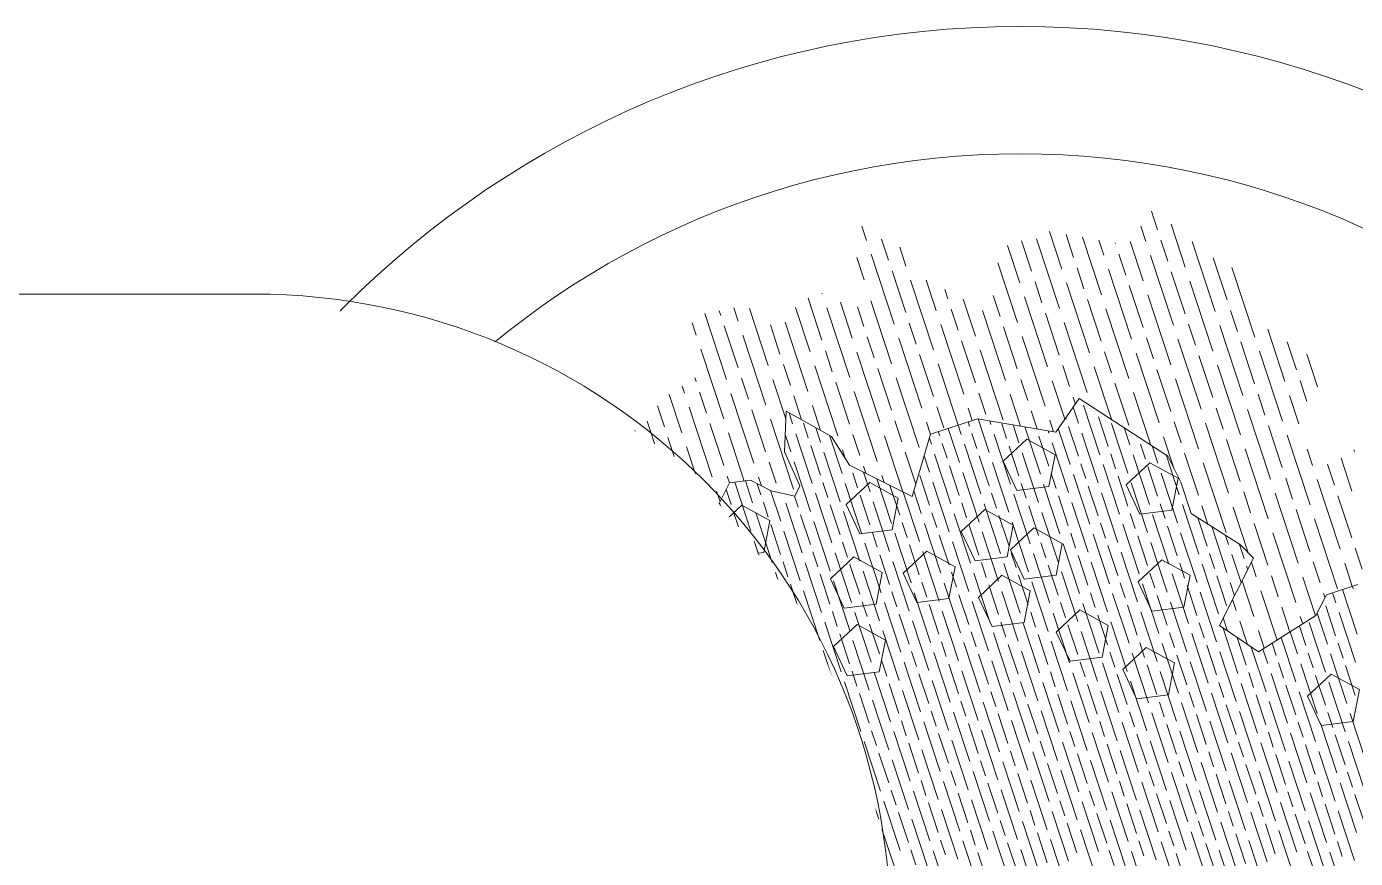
# Model space of a CAD drawing. Header units: millimetres. Extents: x 29001 to 40804, y -8833 to -5892.
# Drawn here: x 31268.91 to 31289.78, y -8600.56 to -8587.5 of the extents above; entities that cross this region are included whole.
import ezdxf
from ezdxf.enums import TextEntityAlignment as Align

# ---------------------------------------------------------------- set-up
doc = ezdxf.new("R2010")
doc.units = ezdxf.units.MM
doc.layers.get('0').update_dxf_attribs({"lineweight": 0})
for name, color, linetype, lineweight in [('250', 250, 'Continuous', 0), ('251', 251, 'Continuous', 0), ('252', 252, 'Continuous', 0), ('ARBOL', 3, 'Continuous', 0), ('xxx_Auto_Kaplama_Mermer Tarama', 45, 'Continuous', 0), ('xxx_Auto_Yardimci_Isaret Genel', 51, 'Continuous', 0)]:
    doc.layers.add(name, color=color, linetype=linetype, lineweight=lineweight)
doc.styles.add('AUTOBAN', font='')
doc.styles.get('AUTOBAN').set_extended_font_data('Helvetica Normal Tr')

# ---------------------------------------------------------------- blocks, each defined once
blk = doc.blocks.new('cc')
at = {"color": 66, "linetype": 'Continuous', "true_color": 0x608d07}
for p, q in [((3.3712, 1.6096), (3.3293, 1.6338)), ((3.4185, 1.6582), (3.4183, 1.6583)), ((3.4948, 1.4624), (3.3119, 1.568)), ((3.5845, 1.4865), (3.4139, 1.585)), ((4.0243, 1.4601), (3.8921, 1.5364)), ((4.0373, 1.5284), (3.9381, 1.5857)), ((3.6042, 1.3235), (3.3198, 1.4876)), ((3.8361, 1.2654), (3.5517, 1.4296)), ((3.6997, 1.4199), (3.6272, 1.4618)), ((4.0439, 1.2971), (3.8, 1.4379)), ((3.9346, 1.436), (3.846, 1.4871)), ((3.3963, 1.2918), (3.2599, 1.3706)), ((3.486, 1.3158), (3.3154, 1.4143)), ((3.9258, 1.2894), (3.7551, 1.3879)), ((4.1509, 1.3111), (3.9914, 1.4032)), ((3.2978, 1.1212), (3.0536, 1.2622)), ((3.1742, 1.2684), (3.1243, 1.2972)), ((3.5057, 1.1528), (3.2213, 1.317)), ((3.7375, 1.0948), (3.4532, 1.259)), ((3.614, 1.242), (3.5287, 1.2912)), ((3.9454, 1.1264), (3.661, 1.2906)), ((4.0537, 1.2156), (3.9684, 1.2648)), ((4.2112, 1.2005), (4.1008, 1.2642)), ((2.8294, 1.0883), (2.683, 1.1728)), ((2.9478, 1.1716), (2.9191, 1.1882)), ((3.0659, 1.1792), (2.9828, 1.2272)), ((3.3875, 1.1452), (3.2169, 1.2437)), ((3.8273, 1.1188), (3.6566, 1.2173)), ((4.1773, 1.0684), (3.8929, 1.2326)), ((4.1973, 1.1327), (4.0964, 1.1909)), ((2.7595, 0.977), (2.4752, 1.1411)), ((2.8493, 1.001), (2.6786, 1.0995)), ((3.1993, 0.9506), (2.9149, 1.1147)), ((3.0757, 1.0977), (2.9904, 1.147)), ((3.4071, 0.9822), (3.1228, 1.1464)), ((3.639, 0.9242), (3.3547, 1.0883)), ((3.5155, 1.0713), (3.4302, 1.1206)), ((3.8469, 0.9558), (3.5625, 1.12)), ((3.9552, 1.0449), (3.8699, 1.0942)), ((4.1694, 0.9971), (4.0023, 1.0936)), ((2.8689, 0.838), (2.5845, 1.0022)), ((2.9674, 1.0086), (2.8696, 1.0651)), ((3.289, 0.9746), (3.1184, 1.0731)), ((3.7287, 0.9482), (3.5581, 1.0467)), ((4.0788, 0.8978), (3.7944, 1.0619)), ((4.1555, 0.9293), (3.9979, 1.0203)), ((2.661, 0.8063), (2.3767, 0.9705)), ((2.7507, 0.8304), (2.5801, 0.9289)), ((3.1008, 0.7799), (2.8164, 0.9441)), ((2.9772, 0.9271), (2.8919, 0.9764)), ((3.3086, 0.8116), (3.0243, 0.9758)), ((3.417, 0.9007), (3.3317, 0.95)), ((3.7484, 0.7852), (3.464, 0.9494)), ((3.8567, 0.8743), (3.7714, 0.9236)), ((4.1881, 0.7588), (3.9038, 0.923)), ((2.3306, 0.6938), (2.0463, 0.8579)), ((3.1905, 0.804), (3.0199, 0.9025)), ((3.5405, 0.7535), (3.2562, 0.9177)), ((3.6302, 0.7776), (3.4596, 0.8761)), ((3.9803, 0.7272), (3.6959, 0.8913)), ((4.07, 0.7512), (3.8994, 0.8497)), ((4.3708, 0.7292), (4.1357, 0.8649)), ((2.5625, 0.6357), (2.2782, 0.7999)), ((2.439, 0.7829), (2.3537, 0.8321)), ((2.6522, 0.6598), (2.4816, 0.7583)), ((2.7704, 0.6674), (2.486, 0.8316)), ((3.0023, 0.6093), (2.7179, 0.7735)), ((2.8787, 0.7565), (2.7934, 0.8057)), ((3.2101, 0.641), (2.9258, 0.8052)), ((3.3185, 0.7301), (3.2331, 0.7794)), ((3.6499, 0.6146), (3.3655, 0.7788)), ((3.7582, 0.7037), (3.6729, 0.753)), ((4.0896, 0.5882), (3.8053, 0.7524)), ((2.2321, 0.5231), (1.9478, 0.6873)), ((3.092, 0.6334), (2.9214, 0.7319)), ((3.442, 0.5829), (3.1577, 0.7471)), ((3.5317, 0.607), (3.3611, 0.7055)), ((3.8818, 0.5565), (3.5974, 0.7207)), ((3.9715, 0.5806), (3.8009, 0.6791)), ((4.3004, 0.5423), (4.0371, 0.6943)), ((4.1979, 0.6773), (4.1126, 0.7266)), ((4.3473, 0.6669), (4.245, 0.726)), ((2.114, 0.5155), (1.9434, 0.614)), ((2.464, 0.4651), (2.1797, 0.6293)), ((2.3405, 0.6123), (2.2551, 0.6615)), ((2.5537, 0.4891), (2.3831, 0.5876)), ((2.6719, 0.4968), (2.3875, 0.6609)), ((2.9038, 0.4387), (2.6194, 0.6029)), ((2.7802, 0.5859), (2.6949, 0.6351)), ((3.1116, 0.4704), (2.8273, 0.6345)), ((3.2199, 0.5595), (3.1346, 0.6087)), ((3.5514, 0.444), (3.267, 0.6081)), ((4.3239, 0.6046), (4.2406, 0.6527)), ((2.1336, 0.3525), (1.8493, 0.5167)), ((2.9935, 0.4627), (2.8229, 0.5612)), ((3.3435, 0.4123), (3.0591, 0.5765)), ((3.4332, 0.4363), (3.2626, 0.5349)), ((3.7833, 0.3859), (3.4989, 0.5501)), ((3.6597, 0.5331), (3.5744, 0.5823)), ((3.873, 0.4099), (3.7023, 0.5085)), ((3.9911, 0.4176), (3.7067, 0.5817)), ((4.1781, 0.3854), (3.9386, 0.5237)), ((4.0994, 0.5067), (4.0141, 0.5559)), ((4.2695, 0.4843), (4.1465, 0.5554)), ((1.9258, 0.3209), (1.6414, 0.485)), ((2.0155, 0.3449), (1.8449, 0.4434)), ((2.3655, 0.2945), (2.0811, 0.4587)), ((2.2419, 0.4416), (2.1566, 0.4909)), ((2.5734, 0.3261), (2.289, 0.4903)), ((2.8053, 0.2681), (2.5209, 0.4323)), ((2.6817, 0.4153), (2.5964, 0.4645)), ((3.0131, 0.2997), (2.7287, 0.4639)), ((3.1214, 0.3889), (3.0361, 0.4381)), ((3.4529, 0.2733), (3.1685, 0.4375)), ((4.2253, 0.434), (4.1421, 0.4821)), ((2.0351, 0.1819), (1.7507, 0.3461)), ((2.4552, 0.3185), (2.2846, 0.417)), ((2.895, 0.2921), (2.7243, 0.3906)), ((3.245, 0.2417), (2.9606, 0.4059)), ((3.3347, 0.2657), (3.1641, 0.3642)), ((3.6848, 0.2153), (3.4004, 0.3795)), ((3.5612, 0.3625), (3.4759, 0.4117)), ((3.7745, 0.2393), (3.6038, 0.3378)), ((3.8926, 0.2469), (3.6082, 0.4111)), ((4.0998, 0.2032), (3.8401, 0.3531)), ((4.0009, 0.3361), (3.9156, 0.3853)), ((4.1263, 0.3395), (4.048, 0.3847)), ((1.8273, 0.1503), (1.5429, 0.3144)), ((1.917, 0.1743), (1.7463, 0.2728)), ((2.267, 0.1239), (1.9826, 0.288)), ((2.1434, 0.271), (2.0581, 0.3203)), ((2.4749, 0.1555), (2.1905, 0.3197)), ((2.7068, 0.0975), (2.4224, 0.2616)), ((2.5832, 0.2446), (2.4979, 0.2939)), ((2.9146, 0.1291), (2.6302, 0.2933)), ((3.0229, 0.2182), (2.9376, 0.2675)), ((3.3544, 0.1027), (3.07, 0.2669)), ((4.0757, 0.2929), (4.0436, 0.3114)), ((1.9366, 0.0113), (1.6522, 0.1755)), ((2.3567, 0.1479), (2.1861, 0.2464)), ((2.7965, 0.1215), (2.6258, 0.22)), ((3.1465, 0.0711), (2.8621, 0.2352)), ((3.2362, 0.0951), (3.0656, 0.1936)), ((3.5862, 0.0447), (3.3019, 0.2089)), ((3.4627, 0.1918), (3.3774, 0.2411)), ((3.676, 0.0687), (3.5053, 0.1672)), ((3.7941, 0.0763), (3.5097, 0.2405)), ((4.026, 0.0183), (3.7416, 0.1825)), ((3.9024, 0.1654), (3.8171, 0.2147)), ((4.1113, 0.1207), (3.9495, 0.2141)), ((1.7288, -0.0204), (1.4444, 0.1438)), ((1.8185, 0.0037), (1.6478, 0.1022)), ((2.1685, -0.0468), (1.8841, 0.1174)), ((2.0449, 0.1004), (1.9596, 0.1497)), ((2.3764, -0.0151), (2.092, 0.1491)), ((2.6082, -0.0732), (2.3239, 0.091)), ((2.4847, 0.074), (2.3994, 0.1233)), ((2.8161, -0.0415), (2.5317, 0.1227)), ((2.9244, 0.0476), (2.8391, 0.0969)), ((3.2558, -0.0679), (2.9715, 0.0963)), ((4.1068, 0.0474), (3.9451, 0.1408)), ((1.3984, -0.1329), (1.114, 0.0312)), ((1.5067, -0.0438), (1.4214, 0.0054)), ((1.8381, -0.1593), (1.5537, 0.0048)), ((2.2582, -0.0227), (2.0876, 0.0758)), ((2.698, -0.0491), (2.5273, 0.0494)), ((3.048, -0.0996), (2.7636, 0.0646)), ((3.1377, -0.0755), (2.9671, 0.023)), ((3.4877, -0.1259), (3.2034, 0.0382)), ((3.3642, 0.0212), (3.2789, 0.0705)), ((3.6956, -0.0943), (3.4112, 0.0699)), ((3.9275, -0.1523), (3.6431, 0.0118)), ((3.8039, -0.0052), (3.7186, 0.0441)), ((4.0714, -0.0838), (3.851, 0.0435)), ((1.6302, -0.191), (1.3459, -0.0268)), ((1.72, -0.167), (1.5493, -0.0684)), ((2.07, -0.2174), (1.7856, -0.0532)), ((1.9464, -0.0702), (1.8611, -0.021)), ((2.2778, -0.1857), (1.9935, -0.0215)), ((2.5097, -0.2438), (2.2254, -0.0796)), ((2.3862, -0.0966), (2.3009, -0.0474)), ((2.7176, -0.2121), (2.4332, -0.0479)), ((2.8259, -0.123), (2.7406, -0.0737)), ((3.1573, -0.2385), (2.873, -0.0743)), ((3.5774, -0.1019), (3.4068, -0.0034)), ((4.0172, -0.1283), (3.8466, -0.0298)), ((4.0901, -0.0187), (4.0829, -0.0146)), ((1.2998, -0.3036), (1.0155, -0.1394)), ((1.4082, -0.2144), (1.3229, -0.1652)), ((1.7396, -0.33), (1.4552, -0.1658)), ((2.1597, -0.1933), (1.9891, -0.0948)), ((2.5994, -0.2197), (2.4288, -0.1212)), ((2.9495, -0.2702), (2.6651, -0.106)), ((3.0392, -0.2461), (2.8686, -0.1476)), ((3.3892, -0.2966), (3.1049, -0.1324)), ((3.2657, -0.1494), (3.1804, -0.1001)), ((3.5971, -0.2649), (3.3127, -0.1007)), ((3.829, -0.323), (3.5446, -0.1588)), ((3.7054, -0.1758), (3.6201, -0.1265)), ((4.0368, -0.2913), (3.7525, -0.1271)), ((1.1817, -0.3112), (1.0111, -0.2127)), ((1.5317, -0.3616), (1.2474, -0.1974)), ((1.6214, -0.3376), (1.4508, -0.2391)), ((1.9715, -0.388), (1.6871, -0.2238)), ((1.8479, -0.2408), (1.7626, -0.1916)), ((2.1793, -0.3563), (1.895, -0.1922)), ((2.4112, -0.4144), (2.1269, -0.2502)), ((2.2877, -0.2672), (2.2024, -0.218)), ((2.6191, -0.3827), (2.3347, -0.2186)), ((2.7274, -0.2936), (2.6421, -0.2444)), ((3.0588, -0.4091), (2.7745, -0.245)), ((3.4789, -0.2725), (3.3083, -0.174)), ((3.9187, -0.2989), (3.7481, -0.2004)), ((4.0645, -0.2314), (3.9844, -0.1852)), ((1.2013, -0.4742), (0.917, -0.31)), ((2.0612, -0.364), (1.8906, -0.2655)), ((2.5009, -0.3904), (2.3303, -0.2919)), ((2.851, -0.4408), (2.5666, -0.2766)), ((2.9407, -0.4168), (2.7701, -0.3182)), ((3.2907, -0.4672), (3.0064, -0.303)), ((3.1672, -0.32), (3.0818, -0.2708)), ((3.4986, -0.4355), (3.2142, -0.2714)), ((3.7305, -0.4936), (3.4461, -0.3294)), ((3.6069, -0.3464), (3.5216, -0.2972)), ((3.9383, -0.4619), (3.654, -0.2977)), ((4.0467, -0.3728), (3.9613, -0.3236)), ((4.3118, -0.4501), (4.0937, -0.3241)), ((4.2206, -0.3216), (4.1447, -0.2777)), ((0.9935, -0.5058), (0.7091, -0.3417)), ((1.0832, -0.4818), (0.9126, -0.3833)), ((1.4332, -0.5322), (1.1489, -0.368)), ((1.3097, -0.3851), (1.2244, -0.3358)), ((1.5229, -0.5082), (1.3523, -0.4097)), ((1.6411, -0.5006), (1.3567, -0.3364)), ((1.873, -0.5586), (1.5886, -0.3944)), ((1.7494, -0.4115), (1.6641, -0.3622)), ((2.0808, -0.527), (1.7965, -0.3628)), ((2.1892, -0.4378), (2.1038, -0.3886)), ((2.5206, -0.5534), (2.2362, -0.3892)), ((2.6289, -0.4642), (2.5436, -0.415)), ((2.9603, -0.5798), (2.676, -0.4156)), ((3.3804, -0.4432), (3.2098, -0.3446)), ((3.8202, -0.4695), (3.6496, -0.371)), ((4.1702, -0.52), (3.8859, -0.3558)), ((4.2599, -0.4959), (4.0893, -0.3974)), ((1.1028, -0.6448), (0.8185, -0.4806)), ((1.9627, -0.5346), (1.7921, -0.4361)), ((2.3127, -0.585), (2.0284, -0.4208)), ((2.4024, -0.561), (2.2318, -0.4625)), ((2.7525, -0.6114), (2.4681, -0.4472)), ((2.8422, -0.5874), (2.6716, -0.4889)), ((3.1922, -0.6378), (2.9079, -0.4736)), ((3.0687, -0.4906), (2.9833, -0.4414)), ((3.4001, -0.6062), (3.1157, -0.442)), ((3.632, -0.6642), (3.3476, -0.5)), ((3.5084, -0.517), (3.4231, -0.4678)), ((3.8398, -0.6325), (3.5555, -0.4684)), ((3.9481, -0.5434), (3.8628, -0.4942)), ((4.198, -0.6118), (3.9952, -0.4948)), ((0.895, -0.6765), (0.6106, -0.5123)), ((0.9847, -0.6524), (0.8141, -0.5539)), ((1.3347, -0.7028), (1.0504, -0.5387)), ((1.2112, -0.5557), (1.1258, -0.5064)), ((1.4244, -0.6788), (1.2538, -0.5803)), ((1.5426, -0.6712), (1.2582, -0.507)), ((1.7745, -0.7292), (1.4901, -0.5651)), ((1.6509, -0.5821), (1.5656, -0.5328)), ((1.9823, -0.6976), (1.698, -0.5334)), ((2.0907, -0.6085), (2.0053, -0.5592)), ((2.4221, -0.724), (2.1377, -0.5598)), ((3.2819, -0.6138), (3.1113, -0.5153)), ((3.7217, -0.6402), (3.5511, -0.5417)), ((4.0717, -0.6906), (3.7873, -0.5264)), ((4.158, -0.6646), (3.9908, -0.5681)), ((4.2379, -0.559), (4.2271, -0.5528)), ((1.0043, -0.8154), (0.72, -0.6512)), ((1.8642, -0.7052), (1.6936, -0.6067)), ((2.2142, -0.7556), (1.9298, -0.5915)), ((2.3039, -0.7316), (2.1333, -0.6331)), ((2.654, -0.782), (2.3696, -0.6179)), ((2.5304, -0.6349), (2.4451, -0.5856)), ((2.7437, -0.758), (2.5731, -0.6595)), ((2.8618, -0.7504), (2.5775, -0.5862)), ((3.0937, -0.8084), (2.8093, -0.6442)), ((2.9701, -0.6613), (2.8848, -0.612)), ((3.3016, -0.7768), (3.0172, -0.6126)), ((3.4099, -0.6877), (3.3246, -0.6384)), ((3.7413, -0.8032), (3.4569, -0.639)), ((3.8496, -0.714), (3.7643, -0.6648)), ((3.949, -0.6956), (3.8967, -0.6654)), ((0.7965, -0.8471), (0.5121, -0.6829)), ((0.8862, -0.823), (0.7156, -0.7245)), ((1.2362, -0.8735), (0.9518, -0.7093)), ((1.1127, -0.7263), (1.0273, -0.677)), ((1.3259, -0.8494), (1.1553, -0.7509)), ((1.4441, -0.8418), (1.1597, -0.6776)), ((1.676, -0.8999), (1.3916, -0.7357)), ((1.5524, -0.7527), (1.4671, -0.7034)), ((1.8838, -0.8682), (1.5995, -0.704)), ((1.9921, -0.7791), (1.9068, -0.7298)), ((2.3236, -0.8946), (2.0392, -0.7304)), ((3.1834, -0.7844), (3.0128, -0.6859)), ((3.5335, -0.8348), (3.2491, -0.6706)), ((3.6232, -0.8108), (3.4525, -0.7123)), ((3.867, -0.7999), (3.6888, -0.697)), ((3.908, -0.7477), (3.8923, -0.7387)), ((4.0277, -0.741), (3.9635, -0.704)), ((0.4661, -0.9596), (0.1817, -0.7955)), ((0.5744, -0.8705), (0.4891, -0.8213)), ((0.9058, -0.986), (0.6215, -0.8219)), ((1.7657, -0.8758), (1.5951, -0.7773)), ((2.1157, -0.9263), (1.8313, -0.7621)), ((2.2054, -0.9022), (2.0348, -0.8037)), ((2.5555, -0.9527), (2.2711, -0.7885)), ((2.4319, -0.8055), (2.3466, -0.7562)), ((2.6452, -0.9286), (2.4745, -0.8301)), ((2.7633, -0.921), (2.4789, -0.7568)), ((2.9952, -0.979), (2.7108, -0.8149)), ((2.8716, -0.8319), (2.7863, -0.7826)), ((3.2031, -0.9474), (2.9187, -0.7832)), ((3.3114, -0.8583), (3.2261, -0.809)), ((3.6428, -0.9738), (3.3584, -0.8096)), ((0.698, -1.0177), (0.4136, -0.8535)), ((0.7877, -0.9937), (0.6171, -0.8951)), ((1.1377, -1.0441), (0.8533, -0.8799)), ((1.0141, -0.8969), (0.9288, -0.8477)), ((1.3456, -1.0124), (1.0612, -0.8483)), ((1.5775, -1.0705), (1.2931, -0.9063)), ((1.4539, -0.9233), (1.3686, -0.8741)), ((1.7853, -1.0388), (1.5009, -0.8746)), ((1.8936, -0.9497), (1.8083, -0.9005)), ((2.2251, -1.0652), (1.9407, -0.901)), ((3.0849, -0.955), (2.9143, -0.8565)), ((3.4349, -1.0054), (3.1506, -0.8413)), ((3.5247, -0.9814), (3.354, -0.8829)), ((3.8705, -1.0294), (3.5903, -0.8677)), ((3.7511, -0.8847), (3.6658, -0.8354)), ((3.8801, -0.9592), (3.7938, -0.9093)), ((3.8561, -0.8694), (3.7982, -0.836)), ((0.3676, -1.1303), (0.0832, -0.9661)), ((0.4759, -1.0411), (0.3906, -0.9919)), ((0.8073, -1.1567), (0.5229, -0.9925)), ((1.2274, -1.02), (1.0568, -0.9215)), ((1.6672, -1.0464), (1.4965, -0.9479)), ((2.0172, -1.0969), (1.7328, -0.9327)), ((2.1069, -1.0728), (1.9363, -0.9743)), ((2.4569, -1.1233), (2.1726, -0.9591)), ((2.3334, -0.9761), (2.2481, -0.9268)), ((2.5467, -1.0992), (2.376, -1.0007)), ((2.6648, -1.0916), (2.3804, -0.9274)), ((2.8967, -1.1497), (2.6123, -0.9855)), ((2.7731, -1.0025), (2.6878, -0.9532)), ((3.1045, -1.118), (2.8202, -0.9538)), ((3.2129, -1.0289), (3.1276, -0.9796)), ((3.5443, -1.1444), (3.2599, -0.9802)), ((0.2494, -1.1379), (0.0788, -1.0394)), ((0.5995, -1.1883), (0.3151, -1.0241)), ((0.6892, -1.1643), (0.5185, -1.0658)), ((1.0392, -1.2147), (0.7548, -1.0505)), ((0.9156, -1.0675), (0.8303, -1.0183)), ((1.2471, -1.183), (0.9627, -1.0189)), ((1.4789, -1.2411), (1.1946, -1.0769)), ((1.3554, -1.0939), (1.2701, -1.0447)), ((1.6868, -1.2094), (1.4024, -1.0453)), ((1.7951, -1.1203), (1.7098, -1.0711)), ((2.1265, -1.2358), (1.8422, -1.0717)), ((2.9864, -1.1256), (2.8158, -1.0271)), ((3.3364, -1.1761), (3.0521, -1.0119)), ((3.4262, -1.152), (3.2555, -1.0535)), ((3.6685, -1.1403), (3.4918, -1.0383)), ((3.6526, -1.0553), (3.5673, -1.006)), ((3.7582, -1.1163), (3.6953, -1.0799)), ((3.8262, -1.0797), (3.6997, -1.0066)), ((0.0612, -1.3325), (-0.2232, -1.1684)), ((0.2691, -1.3009), (-0.0153, -1.1367)), ((0.3774, -1.2118), (0.2921, -1.1625)), ((0.7088, -1.3273), (0.4244, -1.1631)), ((1.1289, -1.1907), (0.9583, -1.0922)), ((1.5687, -1.2171), (1.398, -1.1186)), ((1.9187, -1.2675), (1.6343, -1.1033)), ((2.0084, -1.2435), (1.8378, -1.145)), ((2.3584, -1.2939), (2.0741, -1.1297)), ((2.2349, -1.1467), (2.1496, -1.0975)), ((2.5663, -1.2622), (2.2819, -1.0981)), ((2.7982, -1.3203), (2.5138, -1.1561)), ((2.6746, -1.1731), (2.5893, -1.1239)), ((3.006, -1.2886), (2.7217, -1.1244)), ((3.1144, -1.1995), (3.0291, -1.1503)), ((3.4458, -1.315), (3.1614, -1.1508)), ((0.1509, -1.3085), (-0.0197, -1.21)), ((0.5009, -1.3589), (0.2166, -1.1948)), ((0.5907, -1.3349), (0.42, -1.2364)), ((0.9407, -1.3853), (0.6563, -1.2211)), ((0.8171, -1.2382), (0.7318, -1.1889)), ((1.1485, -1.3537), (0.8642, -1.1895)), ((1.3804, -1.4117), (1.0961, -1.2475)), ((1.2569, -1.2645), (1.1716, -1.2153)), ((1.5883, -1.3801), (1.3039, -1.2159)), ((1.6966, -1.2909), (1.6113, -1.2417)), ((2.028, -1.4065), (1.7437, -1.2423)), ((2.4481, -1.2699), (2.2775, -1.1713)), ((2.8879, -1.2962), (2.7173, -1.1977)), ((3.2379, -1.3467), (2.9536, -1.1825)), ((3.3276, -1.3226), (3.157, -1.2241)), ((3.6777, -1.3731), (3.3933, -1.2089)), ((3.5333, -1.2139), (3.4688, -1.1767)), ((0.1705, -1.4715), (-0.1138, -1.3073)), ((0.2789, -1.3824), (0.1936, -1.3331)), ((0.6103, -1.4979), (0.3259, -1.3337)), ((1.0304, -1.3613), (0.8598, -1.2628)), ((1.4701, -1.3877), (1.2995, -1.2892)), ((1.8202, -1.4381), (1.5358, -1.2739)), ((1.9099, -1.4141), (1.7393, -1.3156)), ((2.2599, -1.4645), (1.9756, -1.3003)), ((2.1364, -1.3173), (2.0511, -1.2681)), ((2.4678, -1.4329), (2.1834, -1.2687)), ((2.6997, -1.4909), (2.4153, -1.3267)), ((2.5761, -1.3437), (2.4908, -1.2945)), ((2.9075, -1.4592), (2.6232, -1.2951)), ((3.0159, -1.3701), (2.9306, -1.3209)), ((3.3473, -1.4856), (3.0629, -1.3215)), ((-0.0373, -1.5032), (-0.3217, -1.339)), ((0.0524, -1.4791), (-0.1182, -1.3806)), ((0.4024, -1.5296), (0.1181, -1.3654)), ((0.4921, -1.5055), (0.3215, -1.407)), ((0.8422, -1.5559), (0.5578, -1.3918)), ((0.7186, -1.4088), (0.6333, -1.3595)), ((1.05, -1.5243), (0.7657, -1.3601)), ((1.2819, -1.5823), (0.9976, -1.4182)), ((1.1584, -1.4352), (1.0731, -1.3859)), ((1.4898, -1.5507), (1.2054, -1.3865)), ((1.5981, -1.4616), (1.5128, -1.4123)), ((1.9295, -1.5771), (1.6452, -1.4129)), ((2.3496, -1.4405), (2.179, -1.342)), ((2.7894, -1.4669), (2.6188, -1.3684)), ((3.1394, -1.5173), (2.8551, -1.3531)), ((3.2291, -1.4933), (3.0585, -1.3948)), ((3.5792, -1.5437), (3.2948, -1.3795)), ((3.4556, -1.3965), (3.3703, -1.3473)), ((3.787, -1.512), (3.5027, -1.3479)), ((3.8341, -1.4634), (3.7346, -1.4059)), ((0.072, -1.6421), (-0.2123, -1.4779)), ((0.9319, -1.5319), (0.7613, -1.4334)), ((1.3716, -1.5583), (1.201, -1.4598)), ((1.7217, -1.6087), (1.4373, -1.4446)), ((1.8114, -1.5847), (1.6408, -1.4862)), ((2.1614, -1.6351), (1.8771, -1.471)), ((2.0379, -1.488), (1.9526, -1.4387)), ((2.3693, -1.6035), (2.0849, -1.4393)), ((2.6012, -1.6615), (2.3168, -1.4973)), ((2.4776, -1.5144), (2.3923, -1.4651)), ((2.809, -1.6299), (2.5247, -1.4657)), ((2.9174, -1.5407), (2.832, -1.4915)), ((3.2195, -1.6394), (2.9644, -1.4921)), ((3.6689, -1.5197), (3.4983, -1.4212)), ((-0.1358, -1.6738), (-0.4202, -1.5096)), ((-0.0461, -1.6497), (-0.2167, -1.5512)), ((0.3039, -1.7002), (0.0196, -1.536)), ((0.1804, -1.553), (0.0951, -1.5037)), ((0.3936, -1.6761), (0.223, -1.5776)), ((0.5118, -1.6685), (0.2274, -1.5043)), ((0.7437, -1.7266), (0.4593, -1.5624)), ((0.6201, -1.5794), (0.5348, -1.5301)), ((0.9515, -1.6949), (0.6672, -1.5307)), ((1.0599, -1.6058), (0.9746, -1.5565)), ((1.3913, -1.7213), (1.1069, -1.5571)), ((1.4996, -1.6322), (1.4143, -1.5829)), ((1.831, -1.7477), (1.5467, -1.5835)), ((2.2511, -1.6111), (2.0805, -1.5126)), ((2.6909, -1.6375), (2.5203, -1.539)), ((3.0401, -1.6874), (2.7566, -1.5237)), ((3.1298, -1.6634), (2.96, -1.5654)), ((3.3092, -1.6153), (3.1963, -1.5501)), ((3.3571, -1.5671), (3.2718, -1.5179)), ((3.6237, -1.6453), (3.4042, -1.5185)), ((3.7181, -1.6239), (3.636, -1.5765)), ((3.7968, -1.5935), (3.7115, -1.5443)), ((3.9067, -1.5811), (3.8439, -1.5449)), ((-0.4662, -1.7863), (-0.7506, -1.6222)), ((-0.3579, -1.6972), (-0.4432, -1.648)), ((-0.0265, -1.8127), (-0.3108, -1.6486)), ((0.8334, -1.7025), (0.6628, -1.604)), ((1.1834, -1.753), (0.8991, -1.5888)), ((1.2731, -1.7289), (1.1025, -1.6304)), ((1.6232, -1.7794), (1.3388, -1.6152)), ((1.7129, -1.7553), (1.5423, -1.6568)), ((2.0629, -1.8057), (1.7786, -1.6416)), ((1.9394, -1.6586), (1.854, -1.6093)), ((2.2708, -1.7741), (1.9864, -1.6099)), ((2.5027, -1.8321), (2.2183, -1.668)), ((2.3791, -1.685), (2.2938, -1.6357)), ((2.7105, -1.8005), (2.4262, -1.6363)), ((2.8188, -1.7114), (2.7335, -1.6621)), ((2.9956, -1.7376), (2.8659, -1.6627)), ((-0.2343, -1.8444), (-0.5187, -1.6802)), ((-0.1446, -1.8204), (-0.3152, -1.7218)), ((0.2054, -1.8708), (-0.0789, -1.7066)), ((0.0819, -1.7236), (-0.0035, -1.6744)), ((0.2951, -1.8468), (0.1245, -1.7482)), ((0.4133, -1.8391), (0.1289, -1.675)), ((0.6452, -1.8972), (0.3608, -1.733)), ((0.5216, -1.75), (0.4363, -1.7008)), ((0.853, -1.8655), (0.5687, -1.7013)), ((0.9614, -1.7764), (0.876, -1.7272)), ((1.2928, -1.8919), (1.0084, -1.7277)), ((2.1526, -1.7817), (1.982, -1.6832)), ((2.5924, -1.8081), (2.4218, -1.7096)), ((2.9424, -1.8585), (2.658, -1.6944)), ((3.0321, -1.8345), (2.8615, -1.736)), ((-0.4564, -1.8678), (-0.5417, -1.8186)), ((-0.125, -1.9834), (-0.4093, -1.8192)), ((0.7349, -1.8731), (0.5643, -1.7746)), ((1.0849, -1.9236), (0.8006, -1.7594)), ((1.1746, -1.8995), (1.004, -1.801)), ((1.5247, -1.95), (1.2403, -1.7858)), ((1.4011, -1.8028), (1.3158, -1.7535)), ((1.6144, -1.9259), (1.4438, -1.8274)), ((1.7325, -1.9183), (1.4482, -1.7541)), ((1.9644, -1.9764), (1.68, -1.8122)), ((1.8408, -1.8292), (1.7555, -1.7799)), ((2.1723, -1.9447), (1.8879, -1.7805)), ((2.2806, -1.8556), (2.1953, -1.8063)), ((2.612, -1.9711), (2.3276, -1.8069)), ((2.7203, -1.882), (2.635, -1.8327)), ((3.0518, -1.9975), (2.7674, -1.8333)), ((-0.3328, -2.015), (-0.6172, -1.8508)), ((-0.2431, -1.991), (-0.4137, -1.8925)), ((0.1069, -2.0414), (-0.1774, -1.8772)), ((-0.0166, -1.8942), (-0.102, -1.845)), ((0.1966, -2.0174), (0.026, -1.9189)), ((0.3148, -2.0098), (0.0304, -1.8456)), ((0.5467, -2.0678), (0.2623, -1.9036)), ((0.4231, -1.9206), (0.3378, -1.8714)), ((0.7545, -2.0361), (0.4702, -1.872)), ((0.8628, -1.947), (0.7775, -1.8978)), ((1.1943, -2.0625), (0.9099, -1.8984)), ((2.0541, -1.9523), (1.8835, -1.8538)), ((2.4042, -2.0028), (2.1198, -1.8386)), ((2.4939, -1.9787), (2.3232, -1.8802)), ((2.8439, -2.0292), (2.5595, -1.865)), ((2.9336, -2.0051), (2.763, -1.9066)), ((3.0943, -1.9462), (2.9993, -1.8914)), ((-0.2235, -2.154), (-0.5078, -1.9898)), ((0.6364, -2.0438), (0.4658, -1.9453)), ((0.9864, -2.0942), (0.702, -1.93)), ((1.0761, -2.0702), (0.9055, -1.9717)), ((1.4262, -2.1206), (1.1418, -1.9564)), ((1.3026, -1.9734), (1.2173, -1.9242)), ((1.5159, -2.0966), (1.3452, -1.998)), ((1.634, -2.0889), (1.3496, -1.9248)), ((1.8659, -2.147), (1.5815, -1.9828)), ((1.7423, -1.9998), (1.657, -1.9506)), ((2.0738, -2.1153), (1.7894, -1.9512)), ((2.1821, -2.0262), (2.0968, -1.977)), ((2.5135, -2.1417), (2.2291, -1.9775)), ((2.6218, -2.0526), (2.5365, -2.0034)), ((-0.3416, -2.1616), (-0.5122, -2.0631)), ((0.0084, -2.212), (-0.276, -2.0478)), ((-0.1152, -2.0649), (-0.2005, -2.0156)), ((0.2163, -2.1804), (-0.0681, -2.0162)), ((0.4482, -2.2384), (0.1638, -2.0742)), ((0.3246, -2.0913), (0.2393, -2.042)), ((0.656, -2.2068), (0.3716, -2.0426)), ((0.7643, -2.1176), (0.679, -2.0684)), ((1.0958, -2.2332), (0.8114, -2.069)), ((1.9556, -2.123), (1.785, -2.0244)), ((2.3057, -2.1734), (2.0213, -2.0092)), ((2.3954, -2.1493), (2.2247, -2.0508)), ((2.7454, -2.1998), (2.461, -2.0356)), ((2.8351, -2.1757), (2.6645, -2.0772)), ((2.9533, -2.1681), (2.6689, -2.0039)), ((3.0959, -2.1747), (2.9008, -2.062)), ((3.0616, -2.079), (2.9763, -2.0297)), ((3.1437, -2.0506), (3.1086, -2.0303)), ((0.0981, -2.188), (-0.0725, -2.0895)), ((0.5379, -2.2144), (0.3672, -2.1159)), ((0.8879, -2.2648), (0.6035, -2.1006)), ((0.9776, -2.2408), (0.807, -2.1423)), ((1.3277, -2.2912), (1.0433, -2.127)), ((1.2041, -2.144), (1.1188, -2.0948)), ((1.4174, -2.2672), (1.2467, -2.1687)), ((1.5355, -2.2596), (1.2511, -2.0954)), ((1.7674, -2.3176), (1.483, -2.1534)), ((1.6438, -2.1704), (1.5585, -2.1212)), ((1.9753, -2.286), (1.6909, -2.1218)), ((2.0836, -2.1968), (1.9983, -2.1476)), ((2.415, -2.3123), (2.1306, -2.1482)), ((3.1288, -2.1178), (3.1042, -2.1036)), ((-0.0901, -2.3826), (-0.3745, -2.2185)), ((-0.2137, -2.2355), (-0.299, -2.1862)), ((0.1178, -2.351), (-0.1666, -2.1868)), ((0.3496, -2.409), (0.0653, -2.2449)), ((0.2261, -2.2619), (0.1408, -2.2126)), ((0.5575, -2.3774), (0.2731, -2.2132)), ((0.6658, -2.2883), (0.5805, -2.239)), ((0.9724, -2.3894), (0.7129, -2.2396)), ((1.8571, -2.2936), (1.6865, -2.1951)), ((2.2071, -2.344), (1.9228, -2.1798)), ((2.2969, -2.32), (2.1262, -2.2215)), ((2.6469, -2.3704), (2.3625, -2.2062)), ((2.5233, -2.2232), (2.438, -2.174)), ((2.7366, -2.3464), (2.566, -2.2479)), ((2.8547, -2.3387), (2.5704, -2.1746)), ((2.9958, -2.3443), (2.8023, -2.2326)), ((2.9631, -2.2496), (2.8778, -2.2004)), ((3.063, -2.2315), (3.0101, -2.201)), ((-0.0004, -2.3586), (-0.171, -2.2601)), ((0.4394, -2.385), (0.2687, -2.2865)), ((0.7605, -2.4188), (0.505, -2.2713)), ((0.8664, -2.4041), (0.7085, -2.3129)), ((1.2291, -2.4618), (0.9448, -2.2977)), ((1.1056, -2.3147), (1.0203, -2.2654)), ((1.437, -2.4302), (1.1526, -2.266)), ((1.6689, -2.4882), (1.3845, -2.324)), ((1.5453, -2.3411), (1.46, -2.2918)), ((1.8767, -2.4566), (1.5924, -2.2924)), ((1.9851, -2.3675), (1.8998, -2.3182)), ((2.3165, -2.483), (2.0321, -2.3188)), ((3.0302, -2.2884), (3.0057, -2.2742)), ((0.0193, -2.5216), (-0.2651, -2.3574)), ((0.2511, -2.5797), (-0.0332, -2.4155)), ((0.1276, -2.4325), (0.0423, -2.3832)), ((0.459, -2.548), (0.1746, -2.3838)), ((0.5673, -2.4589), (0.482, -2.4096)), ((0.6981, -2.4585), (0.6144, -2.4102)), ((1.3189, -2.4378), (1.1482, -2.3393)), ((1.7586, -2.4642), (1.588, -2.3657)), ((2.1086, -2.5146), (1.8243, -2.3504)), ((2.1983, -2.4906), (2.0277, -2.3921)), ((2.5484, -2.541), (2.264, -2.3768)), ((2.4248, -2.3938), (2.3395, -2.3446)), ((2.6381, -2.517), (2.4675, -2.4185)), ((2.7439, -2.5022), (2.4719, -2.3452)), ((2.8068, -2.4627), (2.7038, -2.4032)), ((2.8646, -2.4202), (2.7793, -2.371)), ((2.9328, -2.3838), (2.9116, -2.3716)), ((0.3409, -2.5556), (0.1702, -2.4571)), ((0.6607, -2.5887), (0.4065, -2.4419)), ((0.6794, -2.5236), (0.61, -2.4835)), ((1.3385, -2.6008), (1.0541, -2.4366)), ((1.5704, -2.6588), (1.286, -2.4947)), ((1.4468, -2.5117), (1.3615, -2.4624)), ((1.7782, -2.6272), (1.4939, -2.463)), ((1.8866, -2.5381), (1.8013, -2.4888)), ((2.218, -2.6536), (1.9336, -2.4894)), ((0.3605, -2.7186), (0.0761, -2.5544)), ((0.4688, -2.6295), (0.3835, -2.5803)), ((0.6421, -2.6537), (0.5159, -2.5808)), ((1.2203, -2.6084), (1.0497, -2.5099)), ((1.6601, -2.6348), (1.4895, -2.5363)), ((2.0101, -2.6852), (1.7258, -2.5211)), ((2.0998, -2.6612), (1.9292, -2.5627)), ((2.4499, -2.7116), (2.1655, -2.5475)), ((2.3263, -2.5645), (2.241, -2.5152)), ((2.5801, -2.6351), (2.3734, -2.5158)), ((2.6179, -2.5812), (2.6053, -2.5739)), ((2.6809, -2.5417), (2.6807, -2.5416)), ((0.2423, -2.7262), (0.0717, -2.6277)), ((0.5924, -2.7767), (0.308, -2.6125)), ((0.6234, -2.7188), (0.5115, -2.6541)), ((1.1306, -2.6325), (1.0543, -2.5884)), ((1.4506, -2.8172), (1.1875, -2.6653)), ((1.3483, -2.6823), (1.263, -2.633)), ((1.6797, -2.7978), (1.3954, -2.6336)), ((1.7881, -2.7087), (1.7027, -2.6594)), ((2.1195, -2.8242), (1.8351, -2.66)), ((2.5396, -2.6876), (2.369, -2.5891)), ((0.3703, -2.8001), (0.285, -2.7509)), ((0.5943, -2.8536), (0.4174, -2.7515)), ((1.24, -2.7714), (1.0783, -2.6781)), ((1.5529, -2.8004), (1.391, -2.7069)), ((1.9116, -2.8559), (1.6273, -2.6917)), ((2.0013, -2.8318), (1.8307, -2.7333)), ((2.3514, -2.8823), (2.067, -2.7181)), ((2.2278, -2.7351), (2.1425, -2.6858)), ((2.5592, -2.8506), (2.2749, -2.6864)), ((2.5997, -2.7981), (2.5067, -2.7445)), ((2.5899, -2.7166), (2.5822, -2.7122)), ((0.4939, -2.9473), (0.2095, -2.7831)), ((0.5836, -2.9233), (0.413, -2.8248)), ((1.1218, -2.779), (1.1024, -2.7678)), ((1.246, -2.8507), (1.1645, -2.8037)), ((1.3483, -2.8339), (1.2969, -2.8043)), ((1.9641, -2.962), (1.7366, -2.8306)), ((2.4411, -2.8582), (2.2705, -2.7597)), ((2.068, -2.9461), (1.9685, -2.8887)), ((2.1293, -2.9057), (2.044, -2.8565)), ((2.2758, -2.9145), (2.1763, -2.857)), ((0.5744, -3.0696), (0.3189, -2.9221)), ((0.6073, -3.0128), (0.5507, -2.9801)), ((0.5415, -3.1265), (0.5277, -3.1185))]:
    blk.add_line(p, q, dxfattribs=at)
at = {"layer": '250', "color": 66, "true_color": 0x608d07}
blk.add_lwpolyline([(0.5239, -3.1571), (0.6276, -2.9778), (0.5897, -2.8364), (0.7074, -2.4261), (1, -2.3856), (1.1231, -2.845), (1.2387, -2.8519), (1.6021, -2.7924), (1.7816, -2.8958), (1.9516, -2.9639), (2.6076, -2.8639), (2.5767, -2.607), (2.9989, -2.3424), (3.1545, -2.0734), (2.9795, -1.7037), (3.2273, -1.6373), (3.4042, -1.5899), (3.6096, -1.6485), (3.927, -1.5765), (3.7652, -1.3795), (3.5503, -1.2856), (3.5314, -1.2149), (3.6635, -1.1416), (3.8051, -1.1037), (3.8923, -1.0046), (3.845, -0.8279), (3.9581, -0.6839), (3.9771, -0.7546), (4.1186, -0.7167), (4.3159, -0.4559), (4.1915, -0.2805), (4.0758, -0.2736), (4.0474, -0.1676), (4.1062, 0.0375), (4.1132, 0.153), (4.0753, 0.2944), (4.198, 0.403), (4.2852, 0.5021), (4.375, 0.7402), (4.1457, 0.8814), (4.195, 1.1218), (4.2115, 1.202), (4.1382, 1.3339), (4.039, 1.4209), (4.0365, 1.5718), (3.9822, 1.633), (3.7464, 1.3804), (3.3048, 1.7545), (3.3332, 1.6484), (3.2579, 1.3631), (3.0904, 1.2804), (2.9229, 1.1976), (2.8546, 1.0278), (2.6418, 1.5389)], dxfattribs=at)
for points in [[(3.7411, 1.5035), (3.5543, 1.583), (3.421, 1.4299), (3.5254, 1.2558), (3.7232, 1.3012)], [(4.2614, 1.2532), (4.0745, 1.3327), (3.9412, 1.1796), (4.0456, 1.0055), (4.2435, 1.051)], [(3.7989, 1.0414), (3.6121, 1.1209), (3.4788, 0.9678), (3.5832, 0.7937), (3.781, 0.8392)], [(3.7604, 0.1943), (3.5736, 0.2739), (3.4402, 0.1208), (3.5446, -0.0534), (3.7425, -0.0079)], [(3.7026, -0.3447), (3.5158, -0.2652), (3.3824, -0.4183), (3.4868, -0.5924), (3.6847, -0.547)], [(2.72, -0.672), (2.5332, -0.5925), (2.3998, -0.7456), (2.5042, -0.9197), (2.7021, -0.8742)], [(3.7604, -0.749), (3.5736, -0.6695), (3.4402, -0.8226), (3.5446, -0.9967), (3.7425, -0.9512)], [(2.7007, -1.3073), (2.5139, -1.2278), (2.3805, -1.3809), (2.4849, -1.555), (2.6828, -1.5096)], [(1.7374, -1.6731), (1.5505, -1.5936), (1.4172, -1.7467), (1.5216, -1.9208), (1.7195, -1.8753)], [(2.2961, -1.8656), (2.1093, -1.7861), (1.9759, -1.9392), (2.0803, -2.1133), (2.2782, -2.0679)], [(1.564, -2.2507), (1.3771, -2.1711), (1.2438, -2.3242), (1.3482, -2.4984), (1.5461, -2.4529)], [(2.7007, -2.2507), (2.5139, -2.1711), (2.3805, -2.3242), (2.4849, -2.4984), (2.6828, -2.4529)], [(0.2923, -2.4239), (0.1055, -2.3444), (-0.0278, -2.4975), (0.0766, -2.6717), (0.2744, -2.6262)], [(2.0264, -2.655), (1.8395, -2.5754), (1.7062, -2.7285), (1.8106, -2.9027), (2.0085, -2.8572)]]:
    blk.add_lwpolyline(points, close=True, dxfattribs=at)
at = {"layer": '251', "color": 66, "linetype": 'Continuous', "true_color": 0x608d07}
for p, q in [((4.4452, 0.2787), (4.3272, 0.3468)), ((4.483, 0.3636), (4.3919, 0.4161)), ((4.1601, 0.2298), (4.0803, 0.2758)), ((4.3189, 0.2448), (4.2624, 0.2774)), ((4.4728, 0.0492), (4.1977, 0.208)), ((4.6367, 0.0613), (4.399, 0.1986)), ((4.3065, 0.0384), (4.113, 0.1501)), ((4.1802, 0.0046), (4.1068, 0.047)), ((4.4867, -0.0656), (4.3665, 0.0038)), ((4.6425, -0.0488), (4.5529, 0.0029)), ((4.3341, -0.191), (4.0824, -0.0457)), ((4.6033, -0.2397), (4.2603, -0.0416)), ((4.1678, -0.2018), (4.0561, -0.1373)), ((4.6229, -0.1442), (4.5467, -0.1002)), ((4.348, -0.3058), (4.2279, -0.2364)), ((4.8103, -0.466), (4.4142, -0.2373)), ((4.5219, -0.513), (4.2415, -0.3511)), ((4.6482, -0.4791), (4.408, -0.3404)), ((4.6759, -0.7086), (4.2923, -0.4871)), ((4.5095, -0.7193), (4.2693, -0.5806)), ((4.7442, -0.6413), (4.602, -0.5592)), ((4.7773, -0.5536), (4.7083, -0.5138)), ((4.3832, -0.7532), (4.1799, -0.6357)), ((3.97, -0.7281), (3.9505, -0.7168)), ((4.0706, -0.7862), (4.0036, -0.7475)), ((4.5372, -0.9488), (4.1368, -0.7177)), ((4.2446, -0.9934), (3.8802, -0.783)), ((4.3709, -0.9595), (4.1307, -0.8209)), ((4.556, -0.8529), (4.4633, -0.7994)), ((4.629, -0.7883), (4.5696, -0.754)), ((3.9181, -0.9116), (3.8581, -0.877)), ((4.3985, -1.189), (3.9982, -0.9579)), ((4.551, -1.0635), (4.4309, -0.9942)), ((4.1059, -1.2336), (3.8306, -1.0747)), ((3.9319, -1.0264), (3.892, -1.0033)), ((4.2322, -1.1997), (3.992, -1.0611)), ((4.5447, -1.1667), (4.3246, -1.0396)), ((3.7794, -1.1519), (3.7306, -1.1237)), ((3.9672, -1.4738), (3.5669, -1.2426)), ((3.7932, -1.2666), (3.6731, -1.1973)), ((4.2598, -1.4292), (3.8595, -1.1981)), ((4.4123, -1.3038), (4.2922, -1.2344)), ((4.5184, -1.2582), (4.4786, -1.2352)), ((4.0935, -1.4399), (3.8533, -1.3013)), ((4.5863, -1.5109), (4.1859, -1.2798)), ((4.4949, -1.3514), (4.4724, -1.3384)), ((4.2736, -1.544), (4.1535, -1.4746)), ((4.717, -1.6932), (4.3399, -1.4754)), ((4.1211, -1.6694), (3.8971, -1.5401)), ((4.4476, -1.7512), (4.0473, -1.52)), ((4.5739, -1.7173), (4.3337, -1.5786)), ((4.736, -1.5974), (4.6664, -1.5572)), ((3.2094, -1.6768), (3.1683, -1.6531)), ((3.3357, -1.643), (3.2946, -1.6192)), ((3.502, -1.6323), (3.4524, -1.6036)), ((3.8285, -1.714), (3.6853, -1.6313)), ((3.9548, -1.6802), (3.8181, -1.6012)), ((3.3634, -1.8725), (3.042, -1.6869)), ((3.6898, -1.9542), (3.2895, -1.7231)), ((3.5159, -1.747), (3.3958, -1.6777)), ((3.9825, -1.9096), (3.5821, -1.6785)), ((4.135, -1.7842), (4.0149, -1.7148)), ((4.5282, -1.9044), (4.2012, -1.7157)), ((4.6608, -1.7675), (4.634, -1.752)), ((3.197, -1.8832), (3.0146, -1.7779)), ((3.8161, -1.9204), (3.5759, -1.7817)), ((4.3044, -1.9888), (3.9086, -1.7602)), ((4.3621, -1.9153), (4.195, -1.8188)), ((4.6046, -1.8418), (4.5277, -1.7974)), ((3.3772, -1.9872), (3.2571, -1.9179)), ((3.8438, -2.1498), (3.4434, -1.9187)), ((3.5512, -2.1944), (3.1508, -1.9633)), ((4.1702, -2.2316), (3.7699, -2.0004)), ((3.9963, -2.0244), (3.8762, -1.955)), ((4.3169, -2.1027), (4.0625, -1.9559)), ((3.2247, -2.1127), (3.1536, -2.0717)), ((3.6774, -2.1606), (3.4372, -2.0219)), ((4.2965, -2.1977), (4.0563, -2.059)), ((3.2385, -2.2274), (3.1184, -2.1581)), ((3.7051, -2.39), (3.3048, -2.1589)), ((3.4125, -2.4346), (3.0625, -2.2325)), ((3.9924, -2.4492), (3.6312, -2.2406)), ((3.8576, -2.2646), (3.7375, -2.1952)), ((4.1289, -2.3144), (3.9238, -2.1961)), ((3.086, -2.3529), (3.0162, -2.3126)), ((3.5388, -2.4008), (3.2986, -2.2621)), ((4.0297, -2.3639), (3.9177, -2.2992)), ((4.2531, -2.2794), (4.2503, -2.2778)), ((0.9237, -2.4923), (0.7894, -2.4148)), ((1.0139, -2.4377), (0.9385, -2.3941)), ((3.0998, -2.4676), (2.9797, -2.3983)), ((3.5664, -2.6302), (3.1661, -2.3991)), ((0.7974, -2.5262), (0.6955, -2.4674)), ((2.9473, -2.5931), (2.766, -2.4884)), ((3.2738, -2.6748), (2.8734, -2.4437)), ((3.4001, -2.641), (3.1599, -2.5023)), ((3.8929, -2.712), (3.4925, -2.4808)), ((3.7189, -2.5048), (3.5988, -2.4354)), ((4.1855, -2.6674), (3.7852, -2.4363)), ((0.9514, -2.7218), (0.6693, -2.5589)), ((1.0816, -2.6903), (0.8775, -2.5724)), ((1.0478, -2.564), (0.9838, -2.527)), ((2.781, -2.6038), (2.6773, -2.5439)), ((4.0192, -2.6781), (3.779, -2.5395)), ((4.2391, -2.5916), (4.1116, -2.518)), ((0.785, -2.7325), (0.643, -2.6505)), ((2.6547, -2.6377), (2.5886, -2.5995)), ((2.9611, -2.7078), (2.841, -2.6385)), ((3.4277, -2.8705), (3.0274, -2.6393)), ((0.6587, -2.7664), (0.6167, -2.7421)), ((2.8086, -2.8333), (2.5886, -2.7063)), ((3.1351, -2.915), (2.7348, -2.6839)), ((3.2614, -2.8812), (3.0212, -2.7425)), ((3.5666, -2.8439), (3.3539, -2.721)), ((3.5802, -2.745), (3.4601, -2.6756)), ((3.8192, -2.7762), (3.6465, -2.6765)), ((4.1993, -2.7821), (4.0792, -2.7128)), ((4.3467, -2.7605), (4.2656, -2.7136)), ((0.8127, -2.962), (0.5905, -2.8337)), ((1.1391, -3.0437), (0.7388, -2.8126)), ((0.9652, -2.8366), (0.8451, -2.7672)), ((1.1154, -2.8166), (1.0314, -2.768)), ((1.5843, -2.8737), (1.4785, -2.8126)), ((2.6423, -2.844), (2.6024, -2.821)), ((3.6929, -2.81), (3.6403, -2.7797)), ((4.0812, -2.8207), (3.9729, -2.7582)), ((1.2654, -3.0099), (1.0252, -2.8712)), ((1.4318, -2.9992), (1.1695, -2.8478)), ((1.7582, -3.0809), (1.3579, -2.8498)), ((1.8845, -3.0471), (1.6443, -2.9084)), ((2.67, -3.0735), (2.3697, -2.9001)), ((2.516, -2.8779), (2.516, -2.8778)), ((2.8225, -2.948), (2.7024, -2.8787)), ((3.289, -3.1107), (2.8887, -2.8795)), ((3.4416, -2.9852), (3.3214, -2.9158)), ((0.6463, -2.9727), (0.6225, -2.959)), ((2.0509, -3.0363), (1.8661, -2.9297)), ((2.3773, -3.1181), (2.0771, -2.9447)), ((2.5036, -3.0842), (2.2634, -2.9455)), ((2.9964, -3.1552), (2.5961, -2.9241)), ((3.1227, -3.1214), (2.8825, -2.9827)), ((3.5563, -3.1582), (3.2152, -2.9612)), ((1.0005, -3.284), (0.6001, -3.0528)), ((0.8265, -3.0768), (0.7064, -3.0074)), ((1.2931, -3.2394), (0.8927, -3.0082)), ((1.4456, -3.1139), (1.3255, -3.0446)), ((1.9122, -3.2765), (1.5118, -3.0454)), ((2.0647, -3.1511), (1.9446, -3.0817)), ((2.5313, -3.3137), (2.1309, -3.0826)), ((0.674, -3.2022), (0.5419, -3.1259)), ((1.1268, -3.2501), (0.8865, -3.1114)), ((1.6196, -3.3211), (1.2192, -3.09)), ((1.7458, -3.2873), (1.5056, -3.1486)), ((2.2386, -3.3583), (1.8383, -3.1271)), ((2.8577, -3.3954), (2.4574, -3.1643)), ((2.6838, -3.1882), (2.5637, -3.1189)), ((3.1504, -3.3509), (2.75, -3.1197)), ((3.3029, -3.2254), (3.1828, -3.1561)), ((3.5835, -3.2807), (3.3691, -3.1569)), ((0.6878, -3.317), (0.5677, -3.2476)), ((1.1544, -3.4796), (0.7541, -3.2485)), ((2.3649, -3.3244), (2.1247, -3.1857)), ((2.984, -3.3616), (2.7438, -3.2229)), ((3.4768, -3.4326), (3.0765, -3.2015)), ((1.4809, -3.5613), (1.0805, -3.3302)), ((1.3069, -3.3541), (1.1868, -3.2848)), ((1.7735, -3.5167), (1.3732, -3.2856)), ((1.926, -3.3913), (1.8059, -3.3219)), ((2.3926, -3.5539), (1.9922, -3.3228)), ((3.5372, -3.3607), (3.3629, -3.2601)), ((0.9881, -3.4903), (0.7479, -3.3516)), ((1.6072, -3.5275), (1.367, -3.3888)), ((2.1, -3.5985), (1.6996, -3.3673)), ((2.7191, -3.6356), (2.3187, -3.4045)), ((2.5451, -3.4284), (2.425, -3.3591)), ((3.0117, -3.5911), (2.6113, -3.3599)), ((3.1642, -3.4656), (3.0441, -3.3963)), ((3.4445, -3.5207), (3.2304, -3.3971)), ((2.2263, -3.5646), (1.9861, -3.426)), ((2.8454, -3.6018), (2.6051, -3.4631)), ((3.2671, -3.6318), (2.9378, -3.4417)), ((3.3558, -3.5762), (3.2242, -3.5003)), ((1.1316, -3.6799), (0.9418, -3.5704)), ((1.1682, -3.5943), (1.0481, -3.525)), ((1.3282, -3.5799), (1.2345, -3.5258)), ((1.7873, -3.6315), (1.6672, -3.5621)), ((2.2539, -3.7941), (1.8536, -3.563)), ((1.6348, -3.757), (1.4726, -3.6633)), ((1.9613, -3.8387), (1.5609, -3.6075)), ((2.0876, -3.8048), (1.8474, -3.6662)), ((2.5804, -3.8758), (2.18, -3.6447)), ((2.4064, -3.6686), (2.2863, -3.5993)), ((2.873, -3.8313), (2.4727, -3.6001)), ((3.0255, -3.7058), (2.9054, -3.6365)), ((3.1785, -3.6874), (3.0917, -3.6373)), ((2.7067, -3.842), (2.4665, -3.7033)), ((3.026, -3.8128), (2.7991, -3.6819)), ((3.0898, -3.7429), (3.0856, -3.7405)), ((1.1053, -3.7715), (1.0958, -3.766)), ((1.6486, -3.8717), (1.5285, -3.8024)), ((2.0141, -3.976), (1.7149, -3.8032)), ((2.2677, -3.9089), (2.1476, -3.8395)), ((1.726, -4.0231), (1.5403, -3.9159)), ((1.8701, -3.9996), (1.7087, -3.9064)), ((2.4417, -4.116), (2.0413, -3.8849)), ((2.7343, -4.0715), (2.334, -3.8403)), ((2.9067, -4.0643), (2.6604, -3.9221)), ((2.8868, -3.946), (2.7667, -3.8767)), ((3.0398, -3.9276), (2.9531, -3.8775)), ((2.568, -4.0822), (2.3278, -3.9435)), ((3.053, -4.042), (2.9469, -3.9807))]:
    blk.add_line(p, q, dxfattribs=at)
at = {"layer": 'ARBOL', "color": 66, "true_color": 0x608d07}
for points in [[(3.2545, 1.0367), (3.0677, 1.1162), (2.9343, 0.9631), (3.0387, 0.7889), (3.2366, 0.8344)], [(4.321, 0.7406), (4.1342, 0.8202), (4.0009, 0.6671), (4.1053, 0.4929), (4.3031, 0.5384)], [(3.3434, 0.6518), (3.1566, 0.7313), (3.0232, 0.5782), (3.1276, 0.4041), (3.3255, 0.4496)], [(4.084, 0.0302), (3.8972, 0.1097), (3.7638, -0.0434), (3.8682, -0.2175), (4.0661, -0.1721)], [(3.0175, -0.9763), (2.8307, -0.8968), (2.6973, -1.0499), (2.8017, -1.224), (2.9996, -1.1785)], [(3.2545, -1.3907), (3.0677, -1.3112), (2.9343, -1.4643), (3.0387, -1.6385), (3.2366, -1.593)], [(2.2472, -1.5092), (2.0604, -1.4296), (1.927, -1.5827), (2.0314, -1.7569), (2.2293, -1.7114)], [(2.6027, -1.746), (2.4159, -1.6665), (2.2826, -1.8196), (2.387, -1.9937), (2.5848, -1.9482)], [(1.2696, -1.7756), (1.0827, -1.6961), (0.9494, -1.8492), (1.0538, -2.0233), (1.2517, -1.9778)]]:
    blk.add_lwpolyline(points, close=True, dxfattribs=at)
blk = doc.blocks.new('MOBİLYALAR')
for radius in [15, 13]:
    blk.add_circle((2139.721, -2280.698), radius)
at = {"layer": '252', "lineweight": 0, "extrusion": (0, 0, -1), "xscale": -2.500000000000012, "yscale": 2.500000000000012, "zscale": 2.5, "rotation": 221.7822594700022}
blk.add_blockref('cc', (-2140.738, -2281.22), dxfattribs=at)
blk = doc.blocks.new('_TagSlot')
at = {"color": 0, "linetype": 'ByBlock', "lineweight": -2, "transparency": 16777216}
blk.add_line((-4, 4), (4, 4), dxfattribs=at)
blk.add_arc((4, 0), 4, 270, 90, dxfattribs=at)
at = {"layer": 'xxx_Auto_Kaplama_Mermer Tarama', "color": 0, "transparency": 16777216, "style": 'AUTOBAN'}
blk.add_attdef('TAGNUMBER', text='', height=3, dxfattribs=at).set_placement((0, -1.5), align=Align.CENTER)
blk = doc.blocks.new('key planxx')
blk.add_wipeout([(629.42, -1626.451), (649.42, -1626.451), (653.25, -1627.213), (656.268, -1629.164), (658.155, -1631.583), (659.119, -1634.016), (659.42, -1636.451), (658.812, -1639.883), (656.907, -1643.08), (655.553, -1644.349), (652.777, -1645.87), (649.42, -1646.451), (627.792, -1646.317), (625.425, -1645.618), (622.658, -1643.818), (621.471, -1642.518), (619.599, -1638.338), (619.621, -1634.455), (620.924, -1631.177), (622.786, -1628.968), (626.485, -1626.891)])
at = {"layer": 'xxx_Auto_Yardimci_Isaret Genel', "xscale": 2.5, "yscale": 2.5, "zscale": 2.5}
blk.add_blockref('_TagSlot', (639.42, -1636.451), dxfattribs=at)

msp = doc.modelspace()

# ---------------------------------------------------------------- block references
at = {"color": 6}
msp.add_blockref('MOBİLYALAR', (29144.792, -6321.799), dxfattribs=at)

# ---------------------------------------------------------------- next in the draw order: block references
msp.add_blockref('key planxx', (30623.057, -6965.248), dxfattribs=at)

doc.saveas('drawing.dxf')
